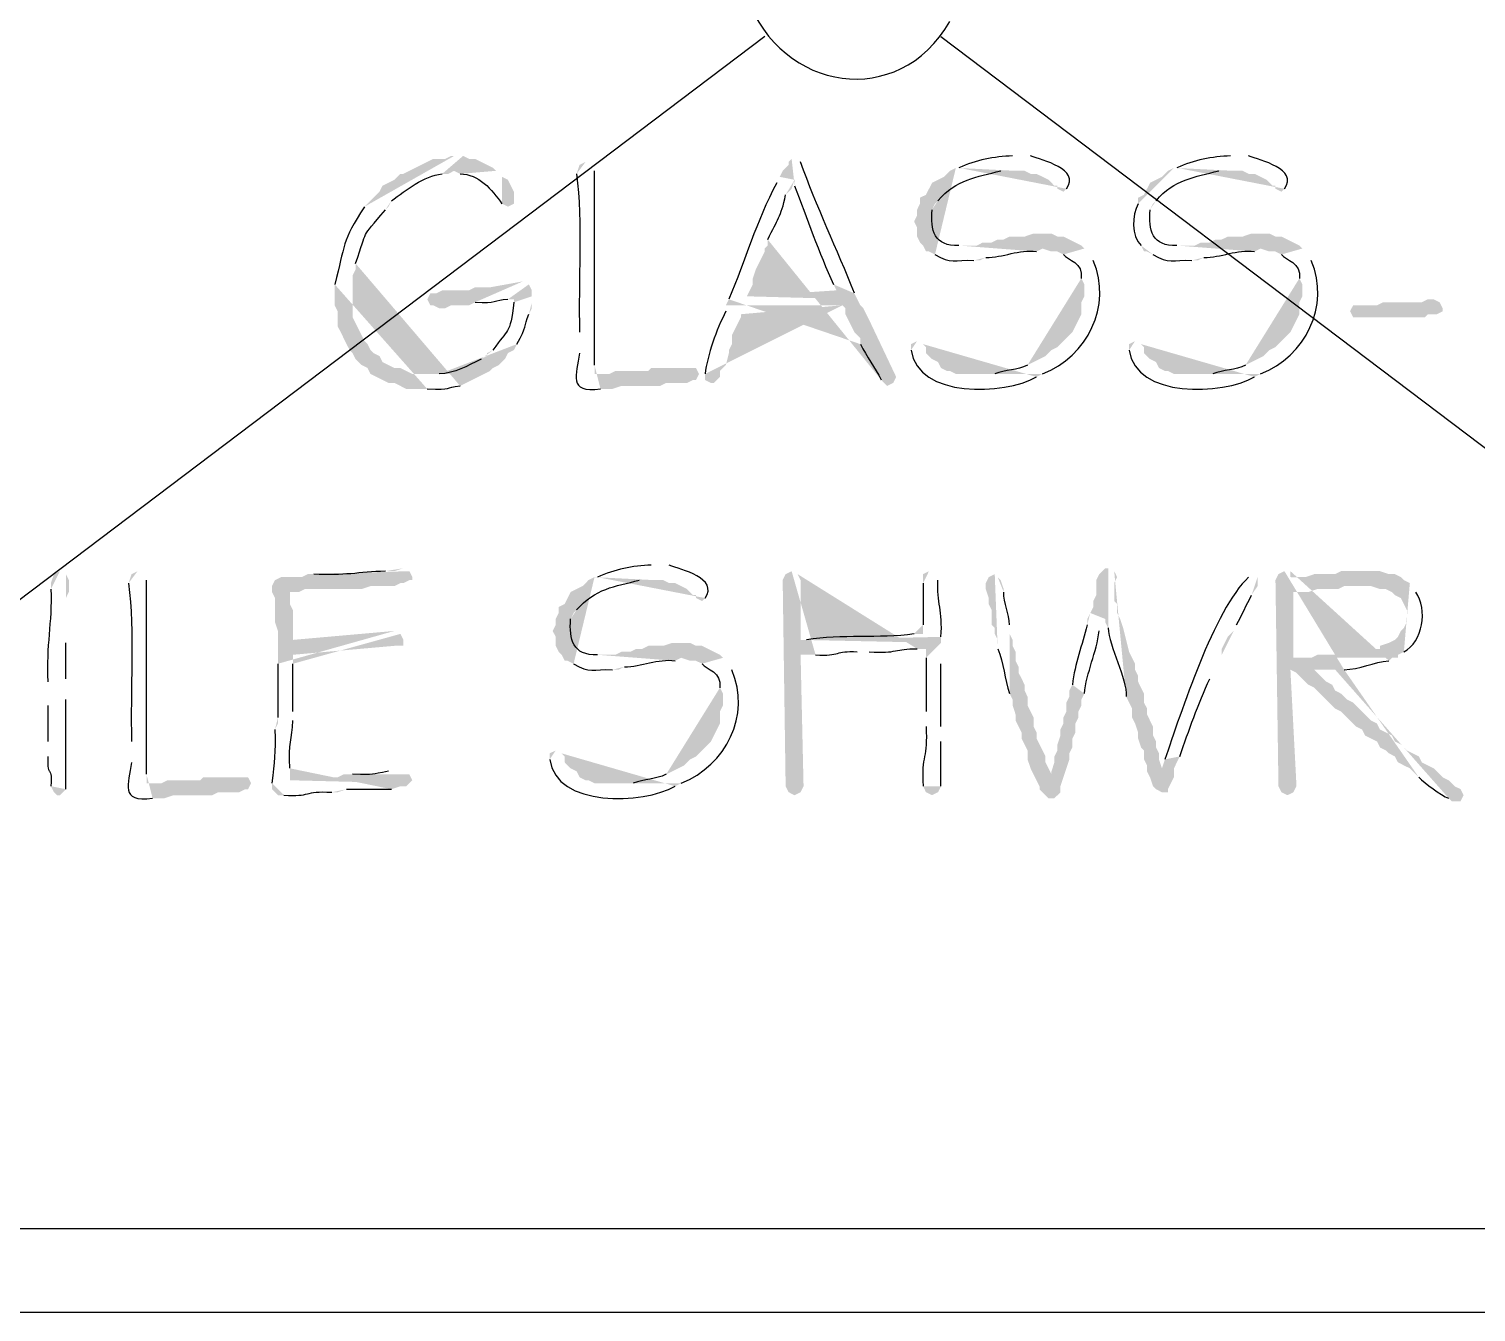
# Model space of a CAD drawing. Header units: inches. Extents: x -167 to 6071, y -6287 to -2731.
# Drawn here: x 1340.95 to 1366.79, y -5982.07 to -5959.16 of the extents above; entities that cross this region are included whole.
import ezdxf

# ---------------------------------------------------------------- set-up
doc = ezdxf.new("R2010")
doc.units = ezdxf.units.IN
doc.header["$LTSCALE"] = 96
doc.header["$MEASUREMENT"] = 0
doc.layers.add('PDF_Geometry', color=7, linetype='Continuous', true_color=0x4a4a4a)
doc.layers.add('PDF_Solid Fills', color=7, linetype='Continuous')

msp = doc.modelspace()

# ---------------------------------------------------------------- hatches: boundary and pattern name
at = {"layer": 'PDF_Solid Fills', "transparency": 33554559}
h = msp.add_hatch(color=256, dxfattribs=at)
h.paths.add_polyline_path([(1348.543, -5961.429), (1348.49, -5961.429), (1348.383, -5961.482), (1348.17, -5961.482), (1347.957, -5961.589), (1347.85, -5961.642), (1347.743, -5961.695), (1347.637, -5961.749), (1347.583, -5961.749), (1347.477, -5961.855), (1347.263, -5961.962), (1347.21, -5962.069), (1347.103, -5962.175), (1347.05, -5962.229), (1346.943, -5962.335)], flags=0)
h.paths.add_polyline_path([(1346.41, -5963.722), (1346.41, -5964.095), (1346.463, -5964.202), (1346.463, -5964.469), (1346.517, -5964.575), (1346.623, -5964.789), (1346.677, -5964.895), (1346.73, -5964.949), (1346.783, -5965.055), (1346.89, -5965.162), (1346.997, -5965.215), (1347.05, -5965.322), (1347.37, -5965.482), (1347.477, -5965.482), (1347.69, -5965.589), (1348.063, -5965.589)], flags=0)
h.paths.add_polyline_path([(1348.65, -5965.535), (1348.757, -5965.482), (1348.863, -5965.429), (1348.97, -5965.375), (1349.077, -5965.322), (1347.797, -5965.322), (1347.583, -5965.215), (1347.477, -5965.215), (1347.263, -5965.109), (1347.21, -5965.002), (1347.103, -5964.949), (1347.05, -5964.895), (1346.997, -5964.789), (1346.943, -5964.735), (1346.89, -5964.629), (1346.837, -5964.522), (1346.783, -5964.415), (1346.73, -5964.309), (1346.73, -5963.562), (1346.783, -5963.455), (1346.783, -5963.349)], flags=0)
h.paths.add_polyline_path([(1347.317, -5962.389), (1347.37, -5962.335), (1347.423, -5962.229)], flags=0)
h.paths.add_polyline_path([(1348.33, -5961.749), (1348.437, -5961.749), (1348.543, -5961.695), (1349.29, -5961.695), (1349.237, -5961.642), (1348.917, -5961.482), (1348.81, -5961.482), (1348.703, -5961.429)], flags=0)
h = msp.add_hatch(color=256, dxfattribs=at)
h.paths.add_polyline_path([(1350.89, -5961.535), (1350.783, -5961.589), (1350.73, -5961.749)], flags=0)
h.paths.add_polyline_path([(1350.783, -5964.575), (1350.783, -5964.949)], flags=0)
h.paths.add_polyline_path([(1351.157, -5965.589), (1351.37, -5965.589), (1351.53, -5965.535), (1352.223, -5965.535), (1352.33, -5965.482), (1352.703, -5965.482), (1352.81, -5965.429), (1352.863, -5965.429), (1352.917, -5965.322), (1351.05, -5965.322), (1351.05, -5965.162)], flags=0)
h.paths.add_polyline_path([(1351.05, -5961.695), (1350.997, -5961.589)], flags=0)
h = msp.add_hatch(color=256, dxfattribs=at)
h.paths.add_polyline_path([(1354.57, -5961.482), (1354.517, -5961.535), (1354.517, -5961.589), (1354.463, -5961.642), (1354.41, -5961.695), (1354.357, -5961.802), (1354.623, -5961.855), (1354.623, -5961.962)], flags=0)
h.paths.add_polyline_path([(1355.317, -5963.722), (1355.37, -5963.829), (1353.77, -5963.935), (1355.743, -5963.989), (1355.69, -5963.882)], flags=0)
h.paths.add_polyline_path([(1354.73, -5961.535), (1354.677, -5961.482)], flags=0)
h = msp.add_hatch(color=256, dxfattribs=at)
h.paths.add_polyline_path([(1358.57, -5961.429), (1358.517, -5961.429)], flags=0)
h.paths.add_polyline_path([(1357.557, -5961.642), (1357.503, -5961.642), (1358.57, -5961.695), (1358.73, -5961.695), (1358.837, -5961.749), (1358.943, -5961.749), (1359.05, -5961.802), (1359.157, -5961.855), (1359.263, -5961.962), (1359.317, -5961.962), (1359.317, -5962.015), (1359.423, -5962.069), (1359.477, -5962.015)], flags=0)
h.paths.add_polyline_path([(1358.837, -5961.429), (1358.677, -5961.429)], flags=0)
h = msp.add_hatch(color=256, dxfattribs=at)
h.paths.add_polyline_path([(1362.463, -5961.429), (1362.41, -5961.429)], flags=0)
h.paths.add_polyline_path([(1361.45, -5961.642), (1361.397, -5961.642), (1362.463, -5961.695), (1362.623, -5961.695), (1362.73, -5961.749), (1362.837, -5961.749), (1362.943, -5961.802), (1363.05, -5961.855), (1363.157, -5961.962), (1363.21, -5961.962), (1363.21, -5962.015), (1363.317, -5962.069), (1363.37, -5962.015)], flags=0)
h.paths.add_polyline_path([(1362.73, -5961.429), (1362.57, -5961.429)], flags=0)
h = msp.add_hatch(color=256, dxfattribs=at)
h.paths.add_polyline_path([(1349.29, -5961.695), (1348.543, -5961.695), (1348.65, -5961.749)], flags=0)
h.paths.add_polyline_path([(1349.397, -5962.282), (1349.503, -5962.335), (1349.61, -5962.282), (1349.61, -5962.069), (1349.557, -5961.962), (1349.503, -5961.855), (1349.397, -5961.802)], flags=0)
h = msp.add_hatch(color=256, dxfattribs=at)
h.paths.add_polyline_path([(1357.503, -5961.642), (1357.397, -5961.695), (1357.29, -5961.802), (1357.183, -5961.855), (1357.077, -5961.909), (1356.97, -5962.122), (1356.863, -5962.175), (1356.863, -5962.282), (1356.81, -5962.389), (1356.81, -5962.495), (1356.757, -5962.602), (1356.81, -5962.709), (1356.81, -5962.869), (1356.863, -5962.975), (1356.917, -5963.029), (1356.97, -5963.135), (1357.023, -5963.135), (1357.13, -5963.189)], flags=0)
h.paths.add_polyline_path([(1357.823, -5963.295), (1357.93, -5963.295), (1358.037, -5963.242)], flags=0)
h.paths.add_polyline_path([(1358.943, -5963.135), (1359.05, -5963.082), (1359.797, -5963.082), (1359.743, -5963.029), (1357.557, -5963.029)], flags=0)
h.paths.add_polyline_path([(1357.077, -5962.389), (1357.13, -5962.282), (1357.183, -5962.229)], flags=0)
h.paths.add_polyline_path([(1358.303, -5961.695), (1358.57, -5961.695)], flags=0)
h = msp.add_hatch(color=256, dxfattribs=at)
h.paths.add_polyline_path([(1361.397, -5961.642), (1361.29, -5961.695), (1361.183, -5961.802), (1361.077, -5961.855), (1360.97, -5961.909), (1360.863, -5962.122), (1360.757, -5962.175), (1360.757, -5962.282)], flags=0)
h.paths.add_polyline_path([(1360.81, -5963.029), (1360.863, -5963.135), (1360.917, -5963.135), (1361.023, -5963.189)], flags=0)
h.paths.add_polyline_path([(1361.717, -5963.295), (1361.823, -5963.295), (1361.93, -5963.242)], flags=0)
h.paths.add_polyline_path([(1362.837, -5963.135), (1362.943, -5963.082), (1363.69, -5963.082), (1363.637, -5963.029), (1361.45, -5963.029)], flags=0)
h.paths.add_polyline_path([(1360.97, -5962.389), (1361.023, -5962.282), (1361.077, -5962.229)], flags=0)
h.paths.add_polyline_path([(1362.197, -5961.695), (1362.463, -5961.695)], flags=0)
h = msp.add_hatch(color=256, dxfattribs=at)
h.paths.add_polyline_path([(1354.357, -5961.802), (1354.303, -5961.909)], flags=0)
h.paths.add_polyline_path([(1353.45, -5963.989), (1353.397, -5964.095), (1355.477, -5964.095), (1355.53, -5964.149), (1355.53, -5964.255), (1355.583, -5964.362), (1355.637, -5964.469), (1355.69, -5964.575), (1355.797, -5964.682), (1355.797, -5964.789)], flags=0)
h.paths.add_polyline_path([(1356.17, -5965.429), (1356.223, -5965.482), (1356.277, -5965.535), (1356.383, -5965.482), (1356.437, -5965.375), (1355.957, -5964.362), (1355.903, -5964.255), (1355.85, -5964.149), (1355.797, -5964.095), (1355.743, -5963.989), (1353.77, -5963.935), (1353.877, -5963.722), (1353.877, -5963.615), (1353.93, -5963.455), (1353.983, -5963.349), (1354.09, -5963.135), (1354.09, -5963.082), (1354.143, -5963.029), (1354.143, -5962.922)], flags=0)
h.paths.add_polyline_path([(1354.463, -5962.122), (1354.57, -5962.015), (1354.623, -5961.855)], flags=0)
for points in [[(1359.05, -5962.815), (1358.89, -5962.815), (1358.73, -5962.869), (1358.463, -5962.869), (1358.357, -5962.922), (1358.25, -5962.922), (1358.143, -5962.975), (1357.983, -5962.975), (1357.877, -5963.029), (1357.557, -5963.029), (1359.743, -5963.029), (1359.637, -5962.975), (1359.53, -5962.922), (1359.423, -5962.869), (1359.317, -5962.869), (1359.21, -5962.815)], [(1362.943, -5962.815), (1362.783, -5962.815), (1362.623, -5962.869), (1362.357, -5962.869), (1362.25, -5962.922), (1362.143, -5962.922), (1362.037, -5962.975), (1361.877, -5962.975), (1361.77, -5963.029), (1361.45, -5963.029), (1363.637, -5963.029), (1363.53, -5962.975), (1363.423, -5962.922), (1363.317, -5962.869), (1363.21, -5962.869), (1363.103, -5962.815)], [(1366.037, -5963.989), (1365.93, -5963.989), (1365.823, -5964.042), (1365.13, -5964.042), (1365.023, -5964.095), (1364.597, -5964.095), (1364.543, -5964.202), (1364.597, -5964.309), (1365.877, -5964.309), (1365.93, -5964.255), (1366.09, -5964.255), (1366.197, -5964.202), (1366.197, -5964.149), (1366.143, -5964.042)], [(1352.703, -5965.215), (1352.063, -5965.215), (1352.01, -5965.269), (1351.423, -5965.269), (1351.317, -5965.322), (1351.05, -5965.322), (1352.917, -5965.322), (1352.863, -5965.215), (1352.81, -5965.215)], [(1364.81, -5968.842), (1364.383, -5968.842), (1364.277, -5968.895), (1363.903, -5968.895), (1363.743, -5968.949), (1363.477, -5968.949), (1365.503, -5969.002), (1365.45, -5968.949), (1365.343, -5968.895), (1365.237, -5968.895), (1365.077, -5968.842), (1364.97, -5968.842)], [(1352.597, -5970.122), (1352.437, -5970.122), (1352.277, -5970.175), (1352.01, -5970.175), (1351.903, -5970.229), (1351.797, -5970.229), (1351.69, -5970.282), (1351.53, -5970.282), (1351.423, -5970.335), (1351.103, -5970.335), (1353.29, -5970.335), (1353.183, -5970.282), (1353.077, -5970.229), (1352.97, -5970.175), (1352.863, -5970.175), (1352.757, -5970.122)], [(1344.703, -5972.522), (1344.063, -5972.522), (1344.01, -5972.575), (1343.423, -5972.575), (1343.317, -5972.629), (1343.05, -5972.629), (1344.917, -5972.629), (1344.863, -5972.522), (1344.81, -5972.522)]]:
    msp.add_hatch(color=256, dxfattribs=at).paths.add_polyline_path(points)
h = msp.add_hatch(color=256, dxfattribs=at)
h.paths.add_polyline_path([(1359.797, -5963.082), (1359.05, -5963.082), (1359.21, -5963.135), (1359.317, -5963.135), (1359.423, -5963.189)], flags=0)
h.paths.add_polyline_path([(1359.743, -5963.615), (1359.797, -5963.722), (1359.797, -5963.935), (1359.743, -5964.042), (1359.743, -5964.255), (1359.69, -5964.362), (1359.637, -5964.469), (1359.583, -5964.575), (1359.477, -5964.682), (1359.423, -5964.735), (1359.317, -5964.842), (1359.21, -5964.895), (1359.103, -5965.002), (1358.997, -5965.055), (1358.89, -5965.109), (1358.783, -5965.162)], flags=0)
h.paths.add_polyline_path([(1358.197, -5965.322), (1357.823, -5965.322), (1359.05, -5965.322)], flags=0)
h.paths.add_polyline_path([(1359.957, -5963.295), (1359.85, -5963.189)], flags=0)
h = msp.add_hatch(color=256, dxfattribs=at)
h.paths.add_polyline_path([(1363.69, -5963.082), (1362.943, -5963.082), (1363.103, -5963.135), (1363.21, -5963.135), (1363.317, -5963.189)], flags=0)
h.paths.add_polyline_path([(1363.637, -5963.615), (1363.69, -5963.722), (1363.69, -5963.935), (1363.637, -5964.042), (1363.637, -5964.255), (1363.583, -5964.362), (1363.53, -5964.469), (1363.477, -5964.575), (1363.37, -5964.682), (1363.317, -5964.735), (1363.21, -5964.842), (1363.103, -5964.895), (1362.997, -5965.002), (1362.89, -5965.055), (1362.783, -5965.109), (1362.677, -5965.162)], flags=0)
h.paths.add_polyline_path([(1362.09, -5965.322), (1361.717, -5965.322), (1362.943, -5965.322)], flags=0)
h.paths.add_polyline_path([(1363.85, -5963.295), (1363.743, -5963.189)], flags=0)
h = msp.add_hatch(color=256, dxfattribs=at)
h.paths.add_polyline_path([(1349.77, -5963.669), (1349.183, -5963.775), (1348.917, -5963.775), (1348.81, -5963.829), (1348.33, -5963.829), (1348.223, -5963.882), (1348.117, -5963.882), (1348.063, -5963.989), (1348.117, -5964.095), (1348.17, -5964.095), (1348.277, -5964.149), (1348.383, -5964.149), (1348.49, -5964.095), (1348.81, -5964.095), (1348.917, -5964.042)], flags=0)
h.paths.add_polyline_path([(1349.503, -5963.989), (1349.61, -5963.989), (1349.93, -5963.935), (1349.93, -5963.829), (1349.877, -5963.722)], flags=0)
h = msp.add_hatch(color=256, dxfattribs=at)
h.paths.add_polyline_path([(1349.93, -5963.935), (1349.61, -5963.989), (1349.61, -5964.042)], flags=0)
h.paths.add_polyline_path([(1349.237, -5964.895), (1349.13, -5964.949), (1349.13, -5965.002), (1349.023, -5965.055)], flags=0)
h.paths.add_polyline_path([(1348.277, -5965.322), (1348.117, -5965.322), (1349.077, -5965.322), (1349.183, -5965.269), (1349.237, -5965.215), (1349.343, -5965.162), (1349.45, -5965.055), (1349.503, -5964.949), (1349.61, -5964.895), (1349.663, -5964.789)], flags=0)
h.paths.add_polyline_path([(1349.877, -5964.255), (1349.93, -5964.149), (1349.93, -5964.042)], flags=0)
h = msp.add_hatch(color=256, dxfattribs=at)
h.paths.add_polyline_path([(1353.397, -5964.095), (1353.397, -5964.202)], flags=0)
h.paths.add_polyline_path([(1353.023, -5965.322), (1353.023, -5965.429), (1353.13, -5965.482), (1353.183, -5965.482), (1353.29, -5965.375), (1353.29, -5965.269), (1353.397, -5965.162), (1353.45, -5964.949), (1353.45, -5964.895), (1353.503, -5964.789), (1353.503, -5964.629), (1353.557, -5964.522), (1353.61, -5964.415), (1353.663, -5964.309), (1353.663, -5964.255), (1355.477, -5964.095)], flags=0)
h = msp.add_hatch(color=256, dxfattribs=at)
h.paths.add_polyline_path([(1356.81, -5964.735), (1356.703, -5964.789), (1356.703, -5964.895)], flags=0)
h.paths.add_polyline_path([(1358.943, -5965.375), (1359.05, -5965.322), (1357.503, -5965.322), (1357.397, -5965.269), (1357.343, -5965.269), (1357.237, -5965.215), (1357.183, -5965.109), (1357.077, -5965.055), (1356.97, -5964.949), (1356.97, -5964.842), (1356.917, -5964.789)], flags=0)
h = msp.add_hatch(color=256, dxfattribs=at)
h.paths.add_polyline_path([(1360.703, -5964.735), (1360.597, -5964.789), (1360.597, -5964.895)], flags=0)
h.paths.add_polyline_path([(1362.837, -5965.375), (1362.943, -5965.322), (1361.397, -5965.322), (1361.29, -5965.269), (1361.237, -5965.269), (1361.13, -5965.215), (1361.077, -5965.109), (1360.97, -5965.055), (1360.863, -5964.949), (1360.863, -5964.842), (1360.81, -5964.789)], flags=0)
h = msp.add_hatch(color=256, dxfattribs=at)
h.paths.add_polyline_path([(1352.117, -5968.735), (1352.063, -5968.735)], flags=0)
h.paths.add_polyline_path([(1351.103, -5968.949), (1351.05, -5968.949), (1352.117, -5969.002), (1352.277, -5969.002), (1352.383, -5969.055), (1352.49, -5969.055), (1352.703, -5969.162), (1352.81, -5969.269), (1352.863, -5969.269), (1352.863, -5969.322), (1352.97, -5969.375), (1353.023, -5969.322)], flags=0)
h.paths.add_polyline_path([(1352.383, -5968.735), (1352.223, -5968.735)], flags=0)
h = msp.add_hatch(color=256, dxfattribs=at)
h.paths.add_polyline_path([(1341.503, -5968.842), (1341.397, -5968.895), (1341.343, -5969.055), (1341.343, -5969.162)], flags=0)
h.paths.add_polyline_path([(1341.29, -5970.815), (1341.29, -5971.242)], flags=0)
h.paths.add_polyline_path([(1341.29, -5971.882), (1341.29, -5972.149)], flags=0)
h.paths.add_polyline_path([(1341.343, -5972.682), (1341.397, -5972.789), (1341.45, -5972.842), (1341.503, -5972.842), (1341.557, -5972.789), (1341.61, -5972.735)], flags=0)
h.paths.add_polyline_path([(1341.61, -5971.135), (1341.61, -5970.762)], flags=0)
h.paths.add_polyline_path([(1341.61, -5970.122), (1341.61, -5969.322), (1341.663, -5969.215), (1341.663, -5969.002), (1341.61, -5968.895)], flags=0)
h = msp.add_hatch(color=256, dxfattribs=at)
h.paths.add_polyline_path([(1342.89, -5968.842), (1342.783, -5968.895), (1342.73, -5969.055)], flags=0)
h.paths.add_polyline_path([(1342.783, -5971.882), (1342.783, -5972.255)], flags=0)
h.paths.add_polyline_path([(1343.157, -5972.895), (1343.37, -5972.895), (1343.53, -5972.842), (1344.223, -5972.842), (1344.33, -5972.789), (1344.703, -5972.789), (1344.81, -5972.735), (1344.863, -5972.735), (1344.917, -5972.629), (1343.05, -5972.629), (1343.05, -5972.469)], flags=0)
h.paths.add_polyline_path([(1343.05, -5969.002), (1342.997, -5968.895)], flags=0)
h = msp.add_hatch(color=256, dxfattribs=at)
h.paths.add_polyline_path([(1347.637, -5968.789), (1347.477, -5968.842), (1347.317, -5968.842)], flags=0)
h.paths.add_polyline_path([(1346.037, -5968.895), (1345.93, -5968.895), (1345.823, -5968.949), (1345.45, -5968.949), (1345.343, -5969.002), (1345.29, -5969.109), (1345.29, -5969.215), (1345.343, -5969.322), (1345.343, -5969.749), (1345.397, -5969.909), (1345.397, -5970.122), (1345.663, -5970.069), (1345.663, -5969.535), (1345.61, -5969.429), (1345.61, -5969.215), (1345.77, -5969.215), (1345.877, -5969.162), (1346.89, -5969.162), (1347.05, -5969.109), (1347.477, -5969.109), (1347.583, -5969.055), (1347.637, -5969.055), (1347.743, -5969.002), (1347.797, -5969.002), (1347.797, -5968.949), (1347.743, -5968.842)], flags=0)
h = msp.add_hatch(color=256, dxfattribs=at)
h.paths.add_polyline_path([(1351.05, -5968.949), (1350.943, -5969.002), (1350.837, -5969.109), (1350.623, -5969.215), (1350.517, -5969.429), (1350.41, -5969.482), (1350.41, -5969.589), (1350.357, -5969.695), (1350.357, -5969.802), (1350.303, -5969.909), (1350.357, -5970.015), (1350.357, -5970.175), (1350.41, -5970.282), (1350.463, -5970.335), (1350.517, -5970.442), (1350.57, -5970.442), (1350.677, -5970.495)], flags=0)
h.paths.add_polyline_path([(1351.37, -5970.602), (1351.477, -5970.602), (1351.583, -5970.549)], flags=0)
h.paths.add_polyline_path([(1352.49, -5970.442), (1352.597, -5970.389), (1353.343, -5970.389), (1353.29, -5970.335), (1351.103, -5970.335)], flags=0)
h.paths.add_polyline_path([(1350.623, -5969.695), (1350.677, -5969.589), (1350.73, -5969.535)], flags=0)
h.paths.add_polyline_path([(1351.85, -5969.002), (1352.117, -5969.002)], flags=0)
h = msp.add_hatch(color=256, dxfattribs=at)
h.paths.add_polyline_path([(1354.57, -5968.842), (1354.463, -5968.895), (1354.41, -5969.002), (1354.463, -5972.682), (1354.517, -5972.789), (1354.623, -5972.842), (1354.73, -5972.789), (1354.783, -5972.682), (1354.73, -5970.335), (1354.997, -5970.335)], flags=0)
h.paths.add_polyline_path([(1355.743, -5970.282), (1355.957, -5970.282)], flags=0)
h.paths.add_polyline_path([(1356.81, -5970.229), (1356.97, -5970.229), (1357.237, -5970.122), (1354.73, -5970.069), (1354.73, -5969.002), (1354.677, -5968.895)], flags=0)
h = msp.add_hatch(color=256, dxfattribs=at)
h.paths.add_polyline_path([(1357.023, -5968.842), (1356.917, -5968.895), (1356.917, -5969.055)], flags=0)
h.paths.add_polyline_path([(1356.917, -5969.802), (1356.917, -5969.962), (1356.757, -5969.962)], flags=0)
h.paths.add_polyline_path([(1354.837, -5970.069), (1354.73, -5970.069), (1357.237, -5970.122), (1357.237, -5970.015)], flags=0)
h.paths.add_polyline_path([(1357.183, -5969.002), (1357.13, -5968.895)], flags=0)
h = msp.add_hatch(color=256, dxfattribs=at)
h.paths.add_polyline_path([(1358.197, -5968.895), (1358.09, -5968.949), (1358.037, -5969.055), (1358.037, -5969.162), (1358.09, -5969.322), (1358.09, -5969.429), (1358.143, -5969.535), (1358.143, -5969.802), (1358.197, -5969.855), (1358.197, -5969.962), (1358.25, -5970.069), (1358.25, -5970.229)], flags=0)
h.paths.add_polyline_path([(1358.463, -5971.029), (1358.517, -5971.135), (1358.517, -5971.242), (1358.57, -5971.402), (1358.57, -5971.509), (1358.623, -5971.615), (1358.677, -5971.722), (1358.677, -5971.829), (1358.73, -5971.935), (1358.783, -5972.042), (1358.783, -5972.202), (1358.837, -5972.362), (1358.89, -5972.469), (1358.997, -5972.682), (1358.997, -5972.735), (1359.05, -5972.789), (1359.157, -5972.895), (1359.263, -5972.895), (1359.317, -5972.842), (1359.37, -5972.789), (1359.37, -5972.682), (1359.423, -5972.522), (1359.21, -5972.522), (1359.21, -5972.469), (1359.157, -5972.362), (1359.103, -5972.255), (1359.103, -5972.149), (1358.997, -5971.935), (1358.943, -5971.829), (1358.943, -5971.722), (1358.89, -5971.615), (1358.89, -5971.455), (1358.783, -5971.242), (1358.783, -5971.082), (1358.73, -5970.975), (1358.73, -5970.869), (1358.677, -5970.762), (1358.623, -5970.655), (1358.623, -5970.549), (1358.57, -5970.442), (1358.57, -5970.282), (1358.517, -5970.175), (1358.517, -5970.069), (1358.463, -5969.962), (1358.463, -5969.802)], flags=0)
h.paths.add_polyline_path([(1358.357, -5969.215), (1358.357, -5969.162), (1358.303, -5969.002), (1358.25, -5968.949)], flags=0)
h = msp.add_hatch(color=256, dxfattribs=at)
h.paths.add_polyline_path([(1360.223, -5968.789), (1360.17, -5968.789), (1360.063, -5968.895), (1360.01, -5969.002), (1360.01, -5969.269), (1359.957, -5969.375), (1359.957, -5969.482), (1359.903, -5969.589), (1360.17, -5969.695), (1360.17, -5969.749), (1360.223, -5969.855)], flags=0)
h.paths.add_polyline_path([(1360.543, -5971.082), (1360.597, -5971.189), (1360.65, -5971.295), (1360.65, -5971.455), (1360.703, -5971.562), (1360.757, -5971.722), (1360.757, -5971.829), (1360.81, -5971.989), (1360.863, -5972.042), (1360.863, -5972.202), (1360.917, -5972.309), (1360.917, -5972.415), (1360.97, -5972.522), (1361.023, -5972.682), (1361.077, -5972.735), (1361.183, -5972.789), (1361.29, -5972.789), (1361.29, -5972.735), (1361.343, -5972.629), (1361.397, -5972.522), (1361.397, -5972.362), (1361.183, -5972.362), (1361.13, -5972.202), (1361.13, -5972.095), (1361.077, -5971.989), (1361.077, -5971.882), (1361.023, -5971.775), (1361.023, -5971.615), (1360.97, -5971.509), (1360.917, -5971.402), (1360.917, -5971.295), (1360.863, -5971.189), (1360.863, -5971.029), (1360.81, -5970.922), (1360.757, -5970.815), (1360.757, -5970.709), (1360.703, -5970.602), (1360.703, -5970.495), (1360.65, -5970.389), (1360.597, -5970.282), (1360.543, -5970.069), (1360.49, -5969.855), (1360.437, -5969.695), (1360.383, -5969.589), (1360.383, -5969.429), (1360.33, -5969.375), (1360.33, -5969.055), (1360.383, -5968.949), (1360.33, -5968.842)], flags=0)
h = msp.add_hatch(color=256, dxfattribs=at)
h.paths.add_polyline_path([(1362.783, -5968.949), (1362.73, -5968.949)], flags=0)
h.paths.add_polyline_path([(1361.237, -5972.202), (1361.183, -5972.362), (1361.397, -5972.362), (1361.45, -5972.255), (1361.503, -5972.149)], flags=0)
h.paths.add_polyline_path([(1362.037, -5970.762), (1362.09, -5970.655), (1362.197, -5970.442), (1362.25, -5970.335), (1362.25, -5970.229), (1362.303, -5970.122), (1362.357, -5970.015), (1362.463, -5969.909), (1362.517, -5969.802)], flags=0)
h.paths.add_polyline_path([(1362.783, -5969.269), (1362.89, -5969.109), (1362.89, -5968.949)], flags=0)
h = msp.add_hatch(color=256, dxfattribs=at)
h.paths.add_polyline_path([(1363.37, -5968.842), (1363.263, -5968.895), (1363.21, -5969.002), (1363.263, -5972.629), (1363.263, -5972.682), (1363.317, -5972.789), (1363.423, -5972.842), (1363.53, -5972.789), (1363.583, -5972.682), (1363.583, -5972.629), (1363.477, -5970.602), (1364.437, -5970.602)], flags=0)
h.paths.add_polyline_path([(1365.237, -5970.442), (1365.29, -5970.389), (1363.53, -5970.389), (1363.53, -5969.215), (1363.797, -5969.215), (1363.957, -5969.162), (1364.33, -5969.162), (1364.437, -5969.109), (1364.81, -5969.109), (1365.61, -5969.055), (1365.503, -5969.002), (1363.477, -5968.949), (1363.477, -5968.842)], flags=0)
h = msp.add_hatch(color=256, dxfattribs=at)
h.paths.add_polyline_path([(1365.61, -5969.055), (1364.81, -5969.109), (1364.917, -5969.109), (1365.077, -5969.162), (1365.183, -5969.162), (1365.29, -5969.215), (1365.343, -5969.269), (1365.45, -5969.322), (1365.557, -5969.535), (1365.557, -5969.749), (1365.503, -5969.855), (1365.45, -5969.909), (1365.397, -5970.015), (1365.343, -5970.069), (1365.237, -5970.122), (1365.077, -5970.175), (1365.077, -5970.229), (1364.917, -5970.229), (1364.81, -5970.282), (1364.597, -5970.282), (1364.49, -5970.335), (1363.957, -5970.335), (1363.85, -5970.389), (1363.53, -5970.389), (1365.397, -5970.389), (1365.397, -5970.335), (1365.503, -5970.282)], flags=0)
h.paths.add_polyline_path([(1365.717, -5969.215), (1365.663, -5969.109)], flags=0)
h = msp.add_hatch(color=256, dxfattribs=at)
h.paths.add_polyline_path([(1359.903, -5969.589), (1359.85, -5969.695), (1359.85, -5969.802)], flags=0)
h.paths.add_polyline_path([(1359.583, -5970.869), (1359.53, -5970.975), (1359.53, -5971.082), (1359.477, -5971.189), (1359.477, -5971.349), (1359.423, -5971.455), (1359.423, -5971.562), (1359.37, -5971.669), (1359.37, -5971.775), (1359.317, -5971.935), (1359.317, -5972.042), (1359.263, -5972.149), (1359.263, -5972.255), (1359.21, -5972.415), (1359.21, -5972.522), (1359.423, -5972.522), (1359.477, -5972.362), (1359.53, -5972.202), (1359.53, -5972.095), (1359.583, -5971.989), (1359.583, -5971.829), (1359.637, -5971.722), (1359.637, -5971.562), (1359.69, -5971.455), (1359.69, -5971.349), (1359.743, -5971.242), (1359.743, -5971.135), (1359.797, -5971.029)], flags=0)
h.paths.add_polyline_path([(1360.063, -5969.909), (1360.117, -5969.802), (1360.17, -5969.695)], flags=0)
h = msp.add_hatch(color=256, dxfattribs=at)
h.paths.add_polyline_path([(1347.477, -5969.909), (1345.663, -5970.069), (1345.397, -5970.122), (1345.397, -5970.495)], flags=0)
h.paths.add_polyline_path([(1345.397, -5971.455), (1345.397, -5971.562), (1345.343, -5971.669)], flags=0)
h.paths.add_polyline_path([(1345.29, -5972.629), (1345.29, -5972.735), (1345.343, -5972.789), (1345.397, -5972.842), (1345.503, -5972.842)], flags=0)
h.paths.add_polyline_path([(1346.357, -5972.789), (1346.463, -5972.789), (1346.623, -5972.735)], flags=0)
h.paths.add_polyline_path([(1347.423, -5972.735), (1347.583, -5972.682), (1347.69, -5972.682), (1347.743, -5972.629), (1345.61, -5972.575), (1345.61, -5972.362)], flags=0)
h.paths.add_polyline_path([(1345.663, -5971.509), (1345.663, -5971.349)], flags=0)
h.paths.add_polyline_path([(1345.663, -5970.495), (1345.663, -5970.335), (1347.477, -5970.175), (1347.637, -5970.175), (1347.637, -5970.069), (1347.583, -5969.962)], flags=0)
h = msp.add_hatch(color=256, dxfattribs=at)
h.paths.add_polyline_path([(1357.237, -5970.122), (1356.97, -5970.229), (1356.97, -5970.389)], flags=0)
h.paths.add_polyline_path([(1356.97, -5971.349), (1356.97, -5971.615)], flags=0)
h.paths.add_polyline_path([(1356.917, -5972.682), (1356.97, -5972.789), (1357.077, -5972.842), (1357.183, -5972.789), (1357.237, -5972.682)], flags=0)
h.paths.add_polyline_path([(1357.237, -5971.882), (1357.237, -5971.615)], flags=0)
h.paths.add_polyline_path([(1357.237, -5970.495), (1357.237, -5970.229)], flags=0)
h = msp.add_hatch(color=256, dxfattribs=at)
h.paths.add_polyline_path([(1353.343, -5970.389), (1352.597, -5970.389), (1352.757, -5970.442), (1352.863, -5970.442), (1352.97, -5970.495)], flags=0)
h.paths.add_polyline_path([(1353.29, -5970.922), (1353.343, -5971.029), (1353.343, -5971.242), (1353.29, -5971.349), (1353.29, -5971.562), (1353.183, -5971.775), (1353.13, -5971.882), (1353.023, -5971.989), (1352.97, -5972.042), (1352.863, -5972.149), (1352.757, -5972.202), (1352.65, -5972.309), (1352.33, -5972.469)], flags=0)
h.paths.add_polyline_path([(1351.743, -5972.629), (1351.37, -5972.629), (1352.597, -5972.629)], flags=0)
h.paths.add_polyline_path([(1353.503, -5970.602), (1353.397, -5970.495)], flags=0)
h = msp.add_hatch(color=256, dxfattribs=at)
h.paths.add_polyline_path([(1364.437, -5970.602), (1363.477, -5970.602), (1363.583, -5970.655), (1363.797, -5970.869), (1363.903, -5970.922), (1364.01, -5971.029), (1364.117, -5971.135), (1364.17, -5971.189), (1364.277, -5971.295), (1364.383, -5971.349), (1364.49, -5971.455), (1364.543, -5971.509), (1364.65, -5971.615), (1364.757, -5971.669), (1364.81, -5971.775), (1365.023, -5971.882), (1365.077, -5971.989), (1365.183, -5972.042), (1365.237, -5972.095), (1365.343, -5972.149), (1365.397, -5972.255), (1365.503, -5972.309), (1365.61, -5972.362), (1365.77, -5972.522)], flags=0)
h.paths.add_polyline_path([(1366.303, -5972.895), (1366.357, -5972.949), (1366.517, -5972.949), (1366.57, -5972.842), (1366.517, -5972.735), (1366.41, -5972.682), (1366.303, -5972.575), (1366.197, -5972.522), (1366.09, -5972.415), (1366.037, -5972.362), (1365.93, -5972.309), (1365.823, -5972.255), (1365.77, -5972.149), (1365.663, -5972.095), (1365.557, -5972.042), (1365.45, -5971.935), (1365.343, -5971.882), (1365.29, -5971.775), (1365.183, -5971.722), (1365.077, -5971.669), (1365.023, -5971.562), (1364.917, -5971.509), (1364.863, -5971.455), (1364.757, -5971.349), (1364.703, -5971.295), (1364.597, -5971.189), (1364.49, -5971.135), (1364.383, -5971.029), (1364.277, -5970.975), (1364.223, -5970.869), (1364.117, -5970.815), (1364.01, -5970.709), (1363.903, -5970.602), (1364.277, -5970.602)], flags=0)
h = msp.add_hatch(color=256, dxfattribs=at)
h.paths.add_polyline_path([(1350.357, -5972.042), (1350.25, -5972.095), (1350.25, -5972.202)], flags=0)
h.paths.add_polyline_path([(1352.49, -5972.682), (1352.597, -5972.629), (1351.05, -5972.629), (1350.943, -5972.575), (1350.89, -5972.575), (1350.783, -5972.522), (1350.73, -5972.415), (1350.623, -5972.362), (1350.517, -5972.255), (1350.517, -5972.149), (1350.463, -5972.095)], flags=0)
h = msp.add_hatch(color=256, dxfattribs=at)
h.paths.add_polyline_path([(1347.583, -5972.415), (1347.37, -5972.415)], flags=0)
h.paths.add_polyline_path([(1346.73, -5972.469), (1346.57, -5972.469), (1346.463, -5972.522), (1345.983, -5972.522), (1345.823, -5972.575), (1345.61, -5972.575), (1347.743, -5972.629), (1347.797, -5972.575), (1347.743, -5972.469)], flags=0)

# ---------------------------------------------------------------- linework, layer by layer
at = {"layer": 'PDF_Geometry'}
for points in [[(1357.237, -5956.842), (1385.397, -5935.562), (1325.93, -5935.562), (1325.93, -5980.575), (1385.397, -5980.575), (1385.397, -5935.562)], [(1354.09, -5959.295), (1325.93, -5980.575)], [(1357.237, -5959.295), (1385.397, -5980.575)]]:
    msp.add_lwpolyline(points, dxfattribs=at)
at = {"layer": 'PDF_Geometry', "color": 7}
msp.add_lwpolyline([(1324.437, -5982.069), (1386.89, -5982.069)], dxfattribs=at)
at = {"layer": 'PDF_Geometry'}
msp.add_open_spline([(1353.77, -5958.602), (1354.396, -5960.286), (1356.474, -5960.614), (1357.397, -5959.029)], degree=3, dxfattribs=at)
at = {"layer": 'PDF_Geometry', "color": 7}
for points in [[(1355.69, -5963.882), (1355.382, -5963.095), (1355.014, -5962.334), (1354.73, -5961.535)], [(1358.517, -5961.429), (1358.187, -5961.439), (1357.856, -5961.504), (1357.557, -5961.642)], [(1359.477, -5962.015), (1359.728, -5961.663), (1359.048, -5961.505), (1358.837, -5961.429)], [(1362.41, -5961.429), (1362.08, -5961.439), (1361.75, -5961.504), (1361.45, -5961.642)], [(1363.37, -5962.015), (1363.622, -5961.663), (1362.942, -5961.505), (1362.73, -5961.429)], [(1347.423, -5962.229), (1347.691, -5962.038), (1347.99, -5961.787), (1348.33, -5961.749)], [(1348.65, -5961.749), (1348.98, -5961.749), (1349.217, -5962.028), (1349.397, -5962.282)], [(1350.73, -5961.749), (1350.838, -5962.625), (1350.759, -5963.662), (1350.783, -5964.575)], [(1351.05, -5965.162), (1351.05, -5964.007), (1351.05, -5962.851), (1351.05, -5961.695)], [(1357.183, -5962.229), (1357.511, -5961.846), (1357.868, -5961.809), (1358.303, -5961.695)], [(1361.077, -5962.229), (1361.404, -5961.846), (1361.762, -5961.808), (1362.197, -5961.695)], [(1354.303, -5961.909), (1353.931, -5962.621), (1353.748, -5963.28), (1353.45, -5963.989)], [(1354.623, -5961.962), (1354.841, -5962.536), (1355.06, -5963.161), (1355.317, -5963.722)], [(1354.143, -5962.922), (1354.325, -5962.543), (1354.374, -5962.541), (1354.463, -5962.122)], [(1360.757, -5962.282), (1360.648, -5962.484), (1360.631, -5962.859), (1360.81, -5963.029)], [(1346.943, -5962.335), (1346.529, -5962.959), (1346.599, -5963.022), (1346.41, -5963.722)], [(1346.783, -5963.349), (1347.018, -5962.687), (1346.847, -5962.956), (1347.317, -5962.389)], [(1357.557, -5963.029), (1357.115, -5963.047), (1357.048, -5962.756), (1357.077, -5962.389)], [(1361.45, -5963.029), (1361.009, -5963.047), (1360.942, -5962.755), (1360.97, -5962.389)], [(1358.037, -5963.242), (1358.346, -5963.247), (1358.627, -5963.09), (1358.943, -5963.135)], [(1361.93, -5963.242), (1362.239, -5963.247), (1362.52, -5963.09), (1362.837, -5963.135)], [(1357.13, -5963.189), (1357.415, -5963.367), (1357.48, -5963.276), (1357.823, -5963.295)], [(1359.05, -5965.322), (1359.856, -5964.998), (1360.297, -5964.112), (1359.957, -5963.295)], [(1359.423, -5963.189), (1359.505, -5963.292), (1359.78, -5963.332), (1359.743, -5963.615)], [(1361.023, -5963.189), (1361.309, -5963.367), (1361.374, -5963.276), (1361.717, -5963.295)], [(1362.943, -5965.322), (1363.75, -5964.998), (1364.19, -5964.112), (1363.85, -5963.295)], [(1363.317, -5963.189), (1363.398, -5963.292), (1363.673, -5963.332), (1363.637, -5963.615)], [(1348.917, -5964.042), (1349.311, -5964.071), (1349.244, -5963.99), (1349.503, -5963.989)], [(1349.61, -5964.042), (1349.536, -5964.65), (1349.508, -5964.487), (1349.237, -5964.895)], [(1349.663, -5964.789), (1349.858, -5964.455), (1349.774, -5964.495), (1349.877, -5964.255)], [(1353.397, -5964.202), (1353.222, -5964.537), (1353.072, -5964.967), (1353.023, -5965.322)], [(1355.797, -5964.789), (1355.913, -5965.015), (1356.055, -5965.201), (1356.17, -5965.429)], [(1356.703, -5964.895), (1356.819, -5965.759), (1358.374, -5965.701), (1358.943, -5965.375)], [(1360.597, -5964.895), (1360.712, -5965.759), (1362.267, -5965.701), (1362.837, -5965.375)], [(1349.023, -5965.055), (1348.777, -5965.183), (1348.557, -5965.308), (1348.277, -5965.322)], [(1350.783, -5964.949), (1350.732, -5965.339), (1350.561, -5965.668), (1351.157, -5965.589)], [(1358.783, -5965.162), (1358.598, -5965.255), (1358.391, -5965.245), (1358.197, -5965.322)], [(1362.677, -5965.162), (1362.492, -5965.255), (1362.285, -5965.245), (1362.09, -5965.322)], [(1348.063, -5965.589), (1348.523, -5965.618), (1348.369, -5965.553), (1348.65, -5965.535)], [(1352.063, -5968.735), (1351.734, -5968.745), (1351.403, -5968.811), (1351.103, -5968.949)], [(1353.023, -5969.322), (1353.275, -5968.969), (1352.595, -5968.812), (1352.383, -5968.735)], [(1343.05, -5972.469), (1343.05, -5971.313), (1343.05, -5970.158), (1343.05, -5969.002)], [(1347.317, -5968.842), (1346.834, -5968.859), (1346.579, -5968.927), (1346.037, -5968.895)], [(1350.73, -5969.535), (1351.058, -5969.151), (1351.414, -5969.116), (1351.85, -5969.002)], [(1357.237, -5970.015), (1357.27, -5969.541), (1357.162, -5969.412), (1357.183, -5969.002)], [(1362.73, -5968.949), (1362.114, -5969.523), (1361.517, -5971.385), (1361.237, -5972.202)], [(1341.343, -5969.162), (1341.366, -5969.78), (1341.25, -5970.155), (1341.29, -5970.815)], [(1342.73, -5969.055), (1342.838, -5969.932), (1342.759, -5970.968), (1342.783, -5971.882)], [(1356.917, -5969.055), (1356.917, -5969.304), (1356.917, -5969.553), (1356.917, -5969.802)], [(1358.463, -5969.802), (1358.457, -5969.596), (1358.352, -5969.416), (1358.357, -5969.215)], [(1362.517, -5969.802), (1362.606, -5969.624), (1362.694, -5969.447), (1362.783, -5969.269)], [(1365.503, -5970.282), (1365.841, -5970.103), (1365.934, -5969.527), (1365.717, -5969.215)], [(1351.103, -5970.335), (1350.662, -5970.353), (1350.595, -5970.063), (1350.623, -5969.695)], [(1359.85, -5969.802), (1359.756, -5970.17), (1359.63, -5970.481), (1359.583, -5970.869)], [(1356.757, -5969.962), (1356.122, -5970.051), (1355.467, -5969.965), (1354.837, -5970.069)], [(1359.797, -5971.029), (1359.838, -5970.649), (1360.014, -5970.287), (1360.063, -5969.909)], [(1360.223, -5969.855), (1360.233, -5970.19), (1360.562, -5970.754), (1360.543, -5971.082)], [(1341.61, -5970.762), (1341.61, -5970.549), (1341.61, -5970.335), (1341.61, -5970.122)], [(1354.997, -5970.335), (1355.454, -5970.367), (1355.333, -5970.254), (1355.743, -5970.282)], [(1355.957, -5970.282), (1356.456, -5970.321), (1356.418, -5970.218), (1356.81, -5970.229)], [(1358.25, -5970.229), (1358.364, -5970.484), (1358.365, -5970.77), (1358.463, -5971.029)], [(1345.397, -5970.495), (1345.397, -5970.815), (1345.397, -5971.135), (1345.397, -5971.455)], [(1345.663, -5971.349), (1345.663, -5971.064), (1345.663, -5970.78), (1345.663, -5970.495)], [(1350.677, -5970.495), (1350.962, -5970.673), (1351.027, -5970.583), (1351.37, -5970.602)], [(1351.583, -5970.549), (1351.893, -5970.553), (1352.174, -5970.397), (1352.49, -5970.442)], [(1352.97, -5970.495), (1353.052, -5970.599), (1353.326, -5970.639), (1353.29, -5970.922)], [(1356.97, -5970.389), (1356.97, -5970.709), (1356.97, -5971.029), (1356.97, -5971.349)], [(1357.237, -5971.615), (1357.237, -5971.242), (1357.237, -5970.869), (1357.237, -5970.495)], [(1364.437, -5970.602), (1364.716, -5970.596), (1364.966, -5970.463), (1365.237, -5970.442)], [(1352.597, -5972.629), (1353.403, -5972.304), (1353.844, -5971.419), (1353.503, -5970.602)], [(1361.503, -5972.149), (1361.662, -5971.685), (1361.827, -5971.219), (1362.037, -5970.762)], [(1341.29, -5971.242), (1341.29, -5971.455), (1341.29, -5971.669), (1341.29, -5971.882)], [(1341.61, -5972.735), (1341.61, -5972.202), (1341.61, -5971.669), (1341.61, -5971.135)], [(1345.61, -5972.362), (1345.578, -5971.898), (1345.652, -5971.858), (1345.663, -5971.509)], [(1356.97, -5971.615), (1357.006, -5972.183), (1356.881, -5972.115), (1356.917, -5972.682)], [(1345.343, -5971.669), (1345.36, -5972.095), (1345.329, -5972.233), (1345.29, -5972.629)], [(1357.237, -5972.682), (1357.237, -5972.415), (1357.237, -5972.149), (1357.237, -5971.882)], [(1341.29, -5972.149), (1341.267, -5972.597), (1341.366, -5972.234), (1341.343, -5972.682)], [(1342.783, -5972.255), (1342.732, -5972.646), (1342.56, -5972.975), (1343.157, -5972.895)], [(1350.25, -5972.202), (1350.366, -5973.066), (1351.92, -5973.007), (1352.49, -5972.682)], [(1347.37, -5972.415), (1347.026, -5972.471), (1347.168, -5972.48), (1346.73, -5972.469)], [(1352.33, -5972.469), (1352.145, -5972.562), (1351.938, -5972.551), (1351.743, -5972.629)], [(1365.77, -5972.522), (1365.886, -5972.632), (1366.154, -5972.844), (1366.303, -5972.895)], [(1345.503, -5972.842), (1345.979, -5972.876), (1345.859, -5972.759), (1346.357, -5972.789)], [(1346.623, -5972.735), (1346.89, -5972.735), (1347.157, -5972.735), (1347.423, -5972.735)]]:
    msp.add_open_spline(points, degree=3, dxfattribs=at)

doc.saveas('drawing.dxf')
